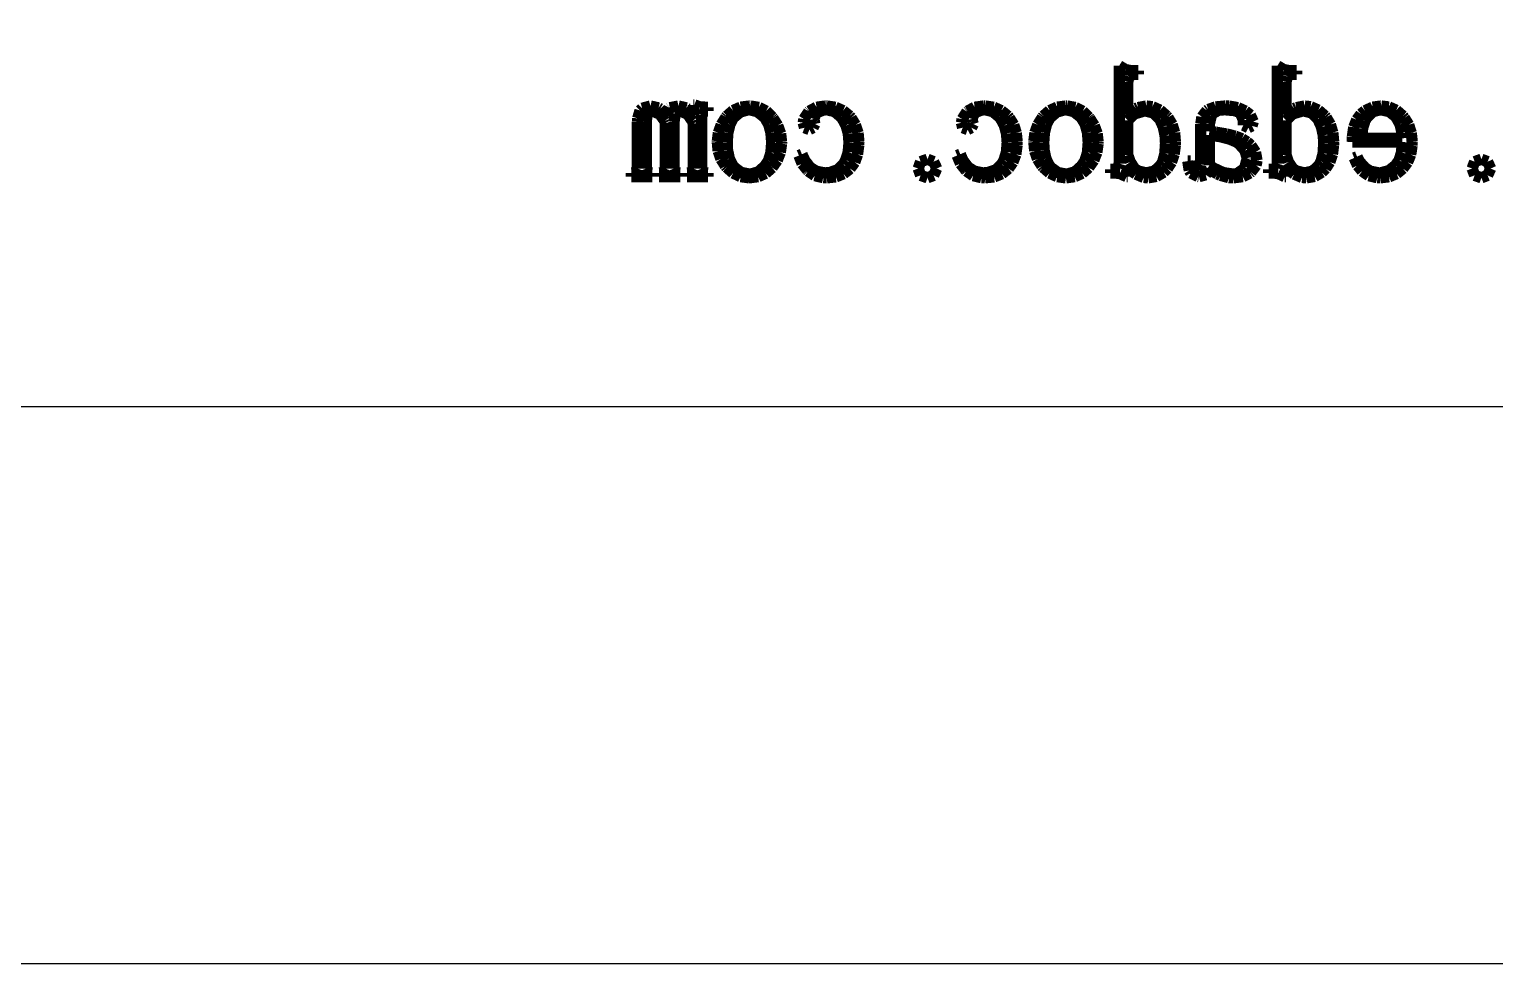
# Model space of a CAD drawing. Extents: x -169 to 241, y -96 to 191.
# Drawn here: x -155.48 to -142.32, y -95.5 to -87.12 of the extents above; entities that cross this region are included whole.
import ezdxf

# ---------------------------------------------------------------- set-up
doc = ezdxf.new("R2010")
doc.units = 0
doc.layers.add('BG_SILKSCREEN_BOTTOM', color=1, linetype='CONTINUOUS')

msp = doc.modelspace()

# ---------------------------------------------------------------- linework, layer by layer
at = {"layer": 'BG_SILKSCREEN_BOTTOM'}
msp.add_lwpolyline([(-168.783, -95.504), (-168.783, 191.495934), (241.216942, 191.495934), (241.216942, -95.504)], close=True, dxfattribs=at)
at = {"layer": 'BG_SILKSCREEN_BOTTOM', "const_width": 0.1016}
for points in [[(-145.63471, -87.475822), (-145.689828, -87.442548)], [(-145.689828, -87.442548), (-145.689828, -88.320118)], [(-145.579084, -87.487252), (-145.63471, -87.475822)], [(-145.612612, -87.587328), (-145.601182, -87.53729)], [(-145.601182, -87.53729), (-145.562828, -87.520526)], [(-145.518124, -87.487252), (-145.579084, -87.487252)], [(-145.562828, -87.520526), (-145.518124, -87.520526)], [(-145.518124, -87.520526), (-145.518124, -87.487252)], [(-144.21358, -87.475822), (-144.268698, -87.442548)], [(-144.268698, -87.442548), (-144.268698, -88.320118)], [(-144.157446, -87.487252), (-144.21358, -87.475822)], [(-144.19072, -87.587328), (-144.180306, -87.53729)], [(-144.180306, -87.53729), (-144.140682, -87.520526)], [(-144.095978, -87.487252), (-144.157446, -87.487252)], [(-144.140682, -87.520526), (-144.095978, -87.520526)], [(-144.095978, -87.520526), (-144.095978, -87.487252)], [(-145.612612, -87.881714), (-145.612612, -87.587328)], [(-144.19072, -87.881714), (-144.19072, -87.587328)], [(-149.9743, -87.82431), (-149.993096, -87.84336)], [(-149.899624, -87.803736), (-149.9743, -87.82431)], [(-149.826726, -87.8205), (-149.899624, -87.803736)], [(-149.81301, -87.828628), (-149.826726, -87.8205)], [(-149.759924, -87.887048), (-149.81301, -87.828628)], [(-149.726904, -87.8205), (-149.759924, -87.887048)], [(-149.72538, -87.81923), (-149.726904, -87.8205)], [(-149.648418, -87.803736), (-149.72538, -87.81923)], [(-149.57679, -87.8205), (-149.648418, -87.803736)], [(-149.568408, -87.826596), (-149.57679, -87.8205)], [(-149.515322, -87.887048), (-149.568408, -87.826596)], [(-149.515322, -87.793322), (-149.515322, -87.887048)], [(-149.504908, -87.793322), (-149.515322, -87.793322)], [(-149.460204, -87.810086), (-149.504908, -87.793322)], [(-149.398482, -87.814912), (-149.460204, -87.810086)], [(-149.382226, -87.814912), (-149.398482, -87.814912)], [(-149.382226, -87.84844), (-149.382226, -87.814912)], [(-149.089618, -87.81415), (-149.157182, -87.844122)], [(-149.010624, -87.803736), (-149.089618, -87.81415)], [(-149.001988, -87.803736), (-149.010624, -87.803736)], [(-148.926042, -87.816436), (-149.001988, -87.803736)], [(-148.86051, -87.84971), (-148.926042, -87.816436)], [(-148.408644, -87.814912), (-148.473414, -87.84971)], [(-148.327618, -87.803736), (-148.408644, -87.814912)], [(-148.317204, -87.803736), (-148.327618, -87.803736)], [(-148.23821, -87.814912), (-148.317204, -87.803736)], [(-148.16963, -87.845392), (-148.23821, -87.814912)], [(-146.988022, -87.814912), (-147.051522, -87.84971)], [(-146.905726, -87.803736), (-146.988022, -87.814912)], [(-146.895312, -87.803736), (-146.905726, -87.803736)], [(-146.816318, -87.814912), (-146.895312, -87.803736)], [(-146.7485, -87.845392), (-146.816318, -87.814912)], [(-146.246596, -87.81415), (-146.314414, -87.844122)], [(-146.167602, -87.803736), (-146.246596, -87.81415)], [(-146.15922, -87.803736), (-146.167602, -87.803736)], [(-146.083528, -87.816436), (-146.15922, -87.803736)], [(-146.017488, -87.84971), (-146.083528, -87.816436)], [(-145.539714, -87.826596), (-145.603214, -87.870538)], [(-145.521426, -87.818214), (-145.539714, -87.826596)], [(-145.445988, -87.803736), (-145.521426, -87.818214)], [(-145.391124, -87.810086), (-145.445988, -87.803736)], [(-145.323306, -87.840312), (-145.391124, -87.810086)], [(-144.889982, -87.834724), (-144.90192, -87.84336)], [(-144.823688, -87.812118), (-144.889982, -87.834724)], [(-144.735042, -87.803736), (-144.823688, -87.812118)], [(-144.702784, -87.804752), (-144.735042, -87.803736)], [(-144.62379, -87.818214), (-144.702784, -87.804752)], [(-144.556988, -87.84844), (-144.62379, -87.818214)], [(-144.118584, -87.826596), (-144.182084, -87.870538)], [(-144.099026, -87.818214), (-144.118584, -87.826596)], [(-144.024096, -87.803736), (-144.099026, -87.818214)], [(-143.969994, -87.810086), (-144.024096, -87.803736)], [(-143.901414, -87.840312), (-143.969994, -87.810086)], [(-143.413226, -87.81415), (-143.481806, -87.846408)], [(-143.33601, -87.803736), (-143.413226, -87.81415)], [(-143.268446, -87.812118), (-143.33601, -87.803736)], [(-143.200628, -87.841328), (-143.268446, -87.812118)], [(-150.013924, -87.914226), (-150.01621, -87.943436)], [(-150.01621, -87.943436), (-150.01621, -88.364822)], [(-149.993096, -87.84336), (-150.013924, -87.914226)], [(-149.937978, -87.948516), (-149.92858, -87.868252)], [(-149.937978, -88.364822), (-149.937978, -87.948516)], [(-149.92858, -87.868252), (-149.926548, -87.865204)], [(-149.926548, -87.865204), (-149.882606, -87.84844)], [(-149.882606, -87.84844), (-149.815042, -87.876634)], [(-149.815042, -87.876634), (-149.771608, -87.938102)], [(-149.771608, -87.938102), (-149.765004, -87.953596)], [(-149.765004, -87.953596), (-149.765004, -88.364822)], [(-149.688042, -87.948516), (-149.676612, -87.870538)], [(-149.688042, -88.364822), (-149.688042, -87.948516)], [(-149.676612, -87.870538), (-149.631908, -87.84844)], [(-149.631908, -87.84844), (-149.565614, -87.876634)], [(-149.565614, -87.876634), (-149.523704, -87.938102)], [(-149.523704, -87.938102), (-149.515322, -87.959946)], [(-149.515322, -87.959946), (-149.515322, -88.364822)], [(-149.438614, -87.881714), (-149.43201, -87.85352)], [(-149.438614, -88.364822), (-149.438614, -87.881714)], [(-149.43201, -87.85352), (-149.404578, -87.84844)], [(-149.404578, -87.84844), (-149.382226, -87.84844)], [(-149.221698, -87.903812), (-149.263608, -87.971122)], [(-149.213316, -87.893398), (-149.221698, -87.903812)], [(-149.157182, -87.844122), (-149.213316, -87.893398)], [(-149.18563, -87.968328), (-149.155404, -87.909908)], [(-149.155404, -87.909908), (-149.093682, -87.857838)], [(-149.093682, -87.857838), (-149.023578, -87.838026)], [(-149.023578, -87.838026), (-149.010624, -87.83701)], [(-149.010624, -87.83701), (-148.941028, -87.85352)], [(-148.941028, -87.85352), (-148.87829, -87.902796)], [(-148.87829, -87.902796), (-148.87194, -87.909908)], [(-148.87194, -87.909908), (-148.837904, -87.968328)], [(-148.805392, -87.903812), (-148.86051, -87.84971)], [(-148.799042, -87.91194), (-148.805392, -87.903812)], [(-148.756624, -87.978742), (-148.799042, -87.91194)], [(-148.522182, -87.921338), (-148.527516, -87.953596)], [(-148.527516, -87.953596), (-148.516086, -87.9983)], [(-148.477478, -87.85352), (-148.522182, -87.921338)], [(-148.473414, -87.84971), (-148.477478, -87.85352)], [(-148.439124, -87.9983), (-148.422614, -87.965026)], [(-148.433028, -87.920322), (-148.41093, -87.865204)], [(-148.42744, -87.943436), (-148.433028, -87.920322)], [(-148.422614, -87.965026), (-148.42744, -87.943436)], [(-148.41093, -87.865204), (-148.345144, -87.839296)], [(-148.345144, -87.839296), (-148.316188, -87.83701)], [(-148.316188, -87.83701), (-148.245322, -87.85352)], [(-148.245322, -87.85352), (-148.186902, -87.903812)], [(-148.186902, -87.903812), (-148.177504, -87.915242)], [(-148.177504, -87.915242), (-148.143214, -87.977726)], [(-148.11121, -87.893398), (-148.16963, -87.845392)], [(-148.097494, -87.908892), (-148.11121, -87.893398)], [(-148.058886, -87.972392), (-148.097494, -87.908892)], [(-147.10029, -87.921338), (-147.106386, -87.953596)], [(-147.106386, -87.953596), (-147.09521, -87.9983)], [(-147.056602, -87.85352), (-147.10029, -87.921338)], [(-147.051522, -87.84971), (-147.056602, -87.85352)], [(-147.016978, -87.9983), (-147.000214, -87.965026)], [(-147.011644, -87.920322), (-146.9898, -87.865204)], [(-147.006818, -87.943436), (-147.011644, -87.920322)], [(-147.000214, -87.965026), (-147.006818, -87.943436)], [(-146.9898, -87.865204), (-146.924522, -87.839296)], [(-146.924522, -87.839296), (-146.895312, -87.83701)], [(-146.895312, -87.83701), (-146.824446, -87.85352)], [(-146.824446, -87.85352), (-146.76501, -87.903812)], [(-146.76501, -87.903812), (-146.755612, -87.915242)], [(-146.755612, -87.915242), (-146.721322, -87.977726)], [(-146.689318, -87.893398), (-146.7485, -87.845392)], [(-146.676618, -87.908892), (-146.689318, -87.893398)], [(-146.636994, -87.972392), (-146.676618, -87.908892)], [(-146.37893, -87.903812), (-146.420586, -87.971122)], [(-146.370548, -87.893398), (-146.37893, -87.903812)], [(-146.314414, -87.844122), (-146.370548, -87.893398)], [(-146.342608, -87.968328), (-146.312128, -87.909908)], [(-146.312128, -87.909908), (-146.250914, -87.857838)], [(-146.250914, -87.857838), (-146.181318, -87.838026)], [(-146.181318, -87.838026), (-146.167602, -87.83701)], [(-146.167602, -87.83701), (-146.098006, -87.85352)], [(-146.098006, -87.85352), (-146.035522, -87.902796)], [(-146.035522, -87.902796), (-146.029426, -87.909908)], [(-146.029426, -87.909908), (-145.994628, -87.968328)], [(-145.962624, -87.903812), (-146.017488, -87.84971)], [(-145.956528, -87.91194), (-145.962624, -87.903812)], [(-145.913602, -87.978742), (-145.956528, -87.91194)], [(-145.603214, -87.870538), (-145.612612, -87.881714)], [(-145.612612, -87.931752), (-145.556478, -87.87765)], [(-145.612612, -88.243156), (-145.612612, -87.931752)], [(-145.556478, -87.87765), (-145.539714, -87.870538)], [(-145.539714, -87.870538), (-145.464784, -87.84844)], [(-145.464784, -87.84844), (-145.451322, -87.84844)], [(-145.451322, -87.84844), (-145.38071, -87.86622)], [(-145.38071, -87.86622), (-145.327624, -87.920322)], [(-145.327624, -87.920322), (-145.323306, -87.926418)], [(-145.263108, -87.893398), (-145.323306, -87.840312)], [(-145.323306, -87.926418), (-145.294096, -87.991188)], [(-145.251424, -87.905844), (-145.263108, -87.893398)], [(-145.214086, -87.969344), (-145.251424, -87.905844)], [(-144.946624, -87.901526), (-144.956784, -87.965026)], [(-144.956784, -87.965026), (-144.956784, -88.331548)], [(-144.90192, -87.84336), (-144.946624, -87.901526)], [(-144.879822, -87.965026), (-144.862042, -87.88781)], [(-144.879822, -88.031828), (-144.879822, -87.965026)], [(-144.862042, -87.88781), (-144.851628, -87.870538)], [(-144.851628, -87.870538), (-144.79651, -87.841328)], [(-144.79651, -87.841328), (-144.74063, -87.83701)], [(-144.74063, -87.83701), (-144.649698, -87.845392)], [(-144.649698, -87.845392), (-144.601946, -87.865204)], [(-144.601946, -87.865204), (-144.574006, -87.92972)], [(-144.574006, -87.92972), (-144.574006, -87.97671)], [(-144.512284, -87.884), (-144.556988, -87.84844)], [(-144.485614, -87.943436), (-144.512284, -87.884)], [(-144.49679, -87.98179), (-144.485614, -87.943436)], [(-144.182084, -87.870538), (-144.19072, -87.881714)], [(-144.19072, -87.931752), (-144.135602, -87.87765)], [(-144.19072, -88.243156), (-144.19072, -87.931752)], [(-144.135602, -87.87765), (-144.118584, -87.870538)], [(-144.118584, -87.870538), (-144.042892, -87.84844)], [(-144.042892, -87.84844), (-144.02943, -87.84844)], [(-144.02943, -87.84844), (-143.958818, -87.86622)], [(-143.958818, -87.86622), (-143.905478, -87.920322)], [(-143.905478, -87.920322), (-143.90243, -87.926418)], [(-143.90243, -87.926418), (-143.87322, -87.991188)], [(-143.841216, -87.893398), (-143.901414, -87.840312)], [(-143.830548, -87.905844), (-143.841216, -87.893398)], [(-143.79321, -87.969344), (-143.830548, -87.905844)], [(-143.556482, -87.926418), (-143.582898, -87.994236)], [(-143.519398, -87.876634), (-143.556482, -87.926418)], [(-143.481806, -87.846408), (-143.519398, -87.876634)], [(-143.503904, -88.005412), (-143.481806, -87.9348)], [(-143.481806, -87.9348), (-143.46301, -87.903812)], [(-143.46301, -87.903812), (-143.407892, -87.852758)], [(-143.407892, -87.852758), (-143.341344, -87.83701)], [(-143.341344, -87.83701), (-143.265398, -87.852758)], [(-143.265398, -87.852758), (-143.206978, -87.898224)], [(-143.206978, -87.898224), (-143.202914, -87.903812)], [(-143.202914, -87.903812), (-143.167608, -87.967312)], [(-143.141446, -87.893398), (-143.200628, -87.841328)], [(-143.129, -87.908892), (-143.141446, -87.893398)], [(-143.08963, -87.972392), (-143.129, -87.908892)], [(-149.289516, -88.043258), (-149.298914, -88.12022)], [(-149.263608, -87.971122), (-149.289516, -88.043258)], [(-149.210522, -88.13165), (-149.203918, -88.042242)], [(-149.203918, -88.042242), (-149.18563, -87.968328)], [(-148.837904, -87.968328), (-148.817584, -88.042242)], [(-148.817584, -88.042242), (-148.810726, -88.130634)], [(-148.730716, -88.050624), (-148.756624, -87.978742)], [(-148.72208, -88.126316), (-148.730716, -88.050624)], [(-148.516086, -87.9983), (-148.472144, -88.01481)], [(-148.472144, -88.01481), (-148.439124, -87.9983)], [(-148.143214, -87.977726), (-148.122386, -88.05164)], [(-148.122386, -88.05164), (-148.11629, -88.13165)], [(-148.03501, -88.04529), (-148.058886, -87.972392)], [(-148.027644, -88.126316), (-148.03501, -88.04529)], [(-147.09521, -87.9983), (-147.050506, -88.01481)], [(-147.050506, -88.01481), (-147.016978, -87.9983)], [(-146.721322, -87.977726), (-146.70151, -88.05164)], [(-146.70151, -88.05164), (-146.695414, -88.13165)], [(-146.61388, -88.04529), (-146.636994, -87.972392)], [(-146.606006, -88.126316), (-146.61388, -88.04529)], [(-146.446494, -88.043258), (-146.455892, -88.12022)], [(-146.420586, -87.971122), (-146.446494, -88.043258)], [(-146.3675, -88.13165), (-146.361404, -88.042242)], [(-146.361404, -88.042242), (-146.342608, -87.968328)], [(-145.994628, -87.968328), (-145.974816, -88.042242)], [(-145.974816, -88.042242), (-145.967704, -88.130634)], [(-145.88744, -88.050624), (-145.913602, -87.978742)], [(-145.879312, -88.126316), (-145.88744, -88.050624)], [(-145.294096, -87.991188), (-145.277586, -88.06815)], [(-145.277586, -88.06815), (-145.273522, -88.13673)], [(-145.191988, -88.042242), (-145.214086, -87.969344)], [(-145.18513, -88.126316), (-145.191988, -88.042242)], [(-144.821402, -88.03894), (-144.879822, -88.031828)], [(-144.879822, -88.065102), (-144.78, -88.079326)], [(-144.879822, -88.336628), (-144.879822, -88.065102)], [(-144.725898, -88.054688), (-144.821402, -88.03894)], [(-144.78, -88.079326), (-144.699482, -88.100408)], [(-144.64792, -88.0745), (-144.725898, -88.054688)], [(-144.586198, -88.098122), (-144.64792, -88.0745)], [(-144.540478, -88.126316), (-144.586198, -88.098122)], [(-144.574006, -87.97671), (-144.530318, -87.9983)], [(-144.530318, -87.9983), (-144.49679, -87.98179)], [(-143.87322, -87.991188), (-143.85671, -88.06815)], [(-143.85671, -88.06815), (-143.852392, -88.13673)], [(-143.771112, -88.042242), (-143.79321, -87.969344)], [(-143.762984, -88.126316), (-143.771112, -88.042242)], [(-143.595344, -88.07831), (-143.596614, -88.126316)], [(-143.582898, -87.994236), (-143.595344, -88.07831)], [(-143.507714, -88.093296), (-143.503904, -88.005412)], [(-143.146526, -88.093296), (-143.507714, -88.093296)], [(-143.167608, -87.967312), (-143.149828, -88.043258)], [(-143.149828, -88.043258), (-143.146526, -88.093296)], [(-143.066516, -88.04529), (-143.08963, -87.972392)], [(-143.05788, -88.126316), (-143.066516, -88.04529)], [(-149.298914, -88.12022), (-149.298914, -88.126316)], [(-149.298914, -88.126316), (-149.291548, -88.207596)], [(-149.291548, -88.207596), (-149.266402, -88.279224)], [(-149.20722, -88.199214), (-149.210522, -88.13165)], [(-149.19071, -88.27643), (-149.20722, -88.199214)], [(-148.817584, -88.222328), (-148.839682, -88.29421)], [(-148.810726, -88.13165), (-148.817584, -88.222328)], [(-148.810726, -88.130634), (-148.810726, -88.13165)], [(-148.760688, -88.290908), (-148.73351, -88.220296)], [(-148.73351, -88.220296), (-148.72208, -88.14181)], [(-148.72208, -88.14181), (-148.72208, -88.126316)], [(-148.123402, -88.21801), (-148.146516, -88.289892)], [(-148.11629, -88.13165), (-148.123402, -88.21801)], [(-148.04009, -88.238838), (-148.028914, -88.155526)], [(-148.028914, -88.155526), (-148.027644, -88.126316)], [(-146.702526, -88.21801), (-146.724624, -88.289892)], [(-146.695414, -88.13165), (-146.702526, -88.21801)], [(-146.618198, -88.238838), (-146.607022, -88.155526)], [(-146.607022, -88.155526), (-146.606006, -88.126316)], [(-146.455892, -88.12022), (-146.455892, -88.126316)], [(-146.455892, -88.126316), (-146.448526, -88.207596)], [(-146.448526, -88.207596), (-146.42338, -88.279224)], [(-146.364198, -88.199214), (-146.3675, -88.13165)], [(-146.347688, -88.27643), (-146.364198, -88.199214)], [(-145.974816, -88.222328), (-145.996914, -88.29421)], [(-145.967704, -88.13165), (-145.974816, -88.222328)], [(-145.967704, -88.130634), (-145.967704, -88.13165)], [(-145.91792, -88.290908), (-145.890488, -88.220296)], [(-145.890488, -88.220296), (-145.879312, -88.14181)], [(-145.879312, -88.14181), (-145.879312, -88.126316)], [(-145.273522, -88.13673), (-145.279618, -88.23071)], [(-145.196306, -88.236806), (-145.18513, -88.152224)], [(-145.18513, -88.152224), (-145.18513, -88.126316)], [(-144.699482, -88.100408), (-144.639284, -88.1253)], [(-144.639284, -88.1253), (-144.61363, -88.142826)], [(-144.61363, -88.142826), (-144.56029, -88.202516)], [(-144.56029, -88.202516), (-144.540478, -88.272112)], [(-144.505426, -88.156796), (-144.540478, -88.126316)], [(-144.465548, -88.21801), (-144.505426, -88.156796)], [(-144.452086, -88.29294), (-144.465548, -88.21801)], [(-143.852392, -88.13673), (-143.858488, -88.23071)], [(-143.774414, -88.236806), (-143.764, -88.152224)], [(-143.764, -88.152224), (-143.762984, -88.126316)], [(-143.596614, -88.126316), (-143.146526, -88.126316)], [(-143.153892, -88.219026), (-143.175482, -88.289892)], [(-143.146526, -88.126316), (-143.153892, -88.219026)], [(-143.071596, -88.239854), (-143.059404, -88.158828)], [(-143.059404, -88.158828), (-143.05788, -88.126316)], [(-149.266402, -88.279224), (-149.226778, -88.341962)], [(-149.226778, -88.341962), (-149.215602, -88.354408)], [(-149.215602, -88.354408), (-149.157182, -88.405462)], [(-149.16023, -88.336628), (-149.19071, -88.27643)], [(-149.144482, -88.35644), (-149.16023, -88.336628)], [(-149.0853, -88.400128), (-149.144482, -88.35644)], [(-148.87194, -88.342724), (-148.930614, -88.395048)], [(-148.839682, -88.29421), (-148.87194, -88.342724)], [(-148.864828, -88.407494), (-148.807424, -88.35771)], [(-148.807424, -88.35771), (-148.805392, -88.354408)], [(-148.805392, -88.354408), (-148.760688, -88.290908)], [(-148.538946, -88.236806), (-148.566124, -88.248236)], [(-148.566124, -88.248236), (-148.536914, -88.321134)], [(-148.5138, -88.291924), (-148.538946, -88.236806)], [(-148.536914, -88.321134), (-148.488908, -88.381586)], [(-148.466048, -88.354408), (-148.5138, -88.291924)], [(-148.409914, -88.389714), (-148.466048, -88.354408)], [(-148.166328, -88.326214), (-148.216112, -88.375236)], [(-148.146516, -88.289892), (-148.166328, -88.326214)], [(-148.10613, -88.364822), (-148.064982, -88.308688)], [(-148.064982, -88.308688), (-148.04009, -88.238838)], [(-147.495006, -88.364822), (-147.472908, -88.303354)], [(-147.472908, -88.303354), (-147.41144, -88.28151)], [(-147.41144, -88.28151), (-147.356322, -88.303354)], [(-147.356322, -88.303354), (-147.328128, -88.364822)], [(-147.1168, -88.236806), (-147.144994, -88.248236)], [(-147.144994, -88.248236), (-147.115022, -88.321134)], [(-147.092924, -88.291924), (-147.1168, -88.236806)], [(-147.115022, -88.321134), (-147.067016, -88.381586)], [(-147.045426, -88.354408), (-147.092924, -88.291924)], [(-146.988022, -88.389714), (-147.045426, -88.354408)], [(-146.745198, -88.326214), (-146.794982, -88.375236)], [(-146.724624, -88.289892), (-146.745198, -88.326214)], [(-146.68373, -88.364822), (-146.644614, -88.308688)], [(-146.644614, -88.308688), (-146.618198, -88.238838)], [(-146.42338, -88.279224), (-146.38401, -88.341962)], [(-146.38401, -88.341962), (-146.37258, -88.354408)], [(-146.37258, -88.354408), (-146.314414, -88.405462)], [(-146.317716, -88.336628), (-146.347688, -88.27643)], [(-146.301714, -88.35644), (-146.317716, -88.336628)], [(-146.242278, -88.400128), (-146.301714, -88.35644)], [(-146.029426, -88.342724), (-146.087084, -88.395048)], [(-145.996914, -88.29421), (-146.029426, -88.342724)], [(-146.021806, -88.407494), (-145.964402, -88.35771)], [(-145.964402, -88.35771), (-145.962624, -88.354408)], [(-145.962624, -88.354408), (-145.91792, -88.290908)], [(-145.701512, -88.359742), (-145.729198, -88.370918)], [(-145.689828, -88.320118), (-145.701512, -88.359742)], [(-145.590006, -88.306656), (-145.612612, -88.243156)], [(-145.612612, -88.336628), (-145.562828, -88.398096)], [(-145.612612, -88.43772), (-145.612612, -88.336628)], [(-145.551398, -88.364822), (-145.590006, -88.306656)], [(-145.318226, -88.336628), (-145.373344, -88.387936)], [(-145.298414, -88.302338), (-145.318226, -88.336628)], [(-145.279618, -88.23071), (-145.298414, -88.302338)], [(-145.257012, -88.364822), (-145.21942, -88.307418)], [(-145.21942, -88.307418), (-145.196306, -88.236806)], [(-145.073624, -88.29802), (-145.059908, -88.382602)], [(-145.046446, -88.29802), (-145.073624, -88.29802)], [(-145.035016, -88.364822), (-145.046446, -88.29802)], [(-144.956784, -88.331548), (-144.968214, -88.381586)], [(-144.842484, -88.360758), (-144.879822, -88.336628)], [(-144.773904, -88.393016), (-144.842484, -88.360758)], [(-144.56029, -88.35136), (-144.574006, -88.370918)], [(-144.540478, -88.27643), (-144.56029, -88.35136)], [(-144.540478, -88.272112), (-144.540478, -88.27643)], [(-144.507204, -88.398096), (-144.460214, -88.336628)], [(-144.460214, -88.336628), (-144.452086, -88.29294)], [(-144.280128, -88.359742), (-144.307306, -88.370918)], [(-144.268698, -88.320118), (-144.280128, -88.359742)], [(-144.16913, -88.306656), (-144.19072, -88.243156)], [(-144.19072, -88.336628), (-144.141698, -88.398096)], [(-144.19072, -88.43772), (-144.19072, -88.336628)], [(-144.130522, -88.364822), (-144.16913, -88.306656)], [(-143.89608, -88.336628), (-143.951198, -88.387936)], [(-143.877284, -88.302338), (-143.89608, -88.336628)], [(-143.858488, -88.23071), (-143.877284, -88.302338)], [(-143.835628, -88.364822), (-143.79829, -88.307418)], [(-143.79829, -88.307418), (-143.774414, -88.236806)], [(-143.552926, -88.259412), (-143.579596, -88.269826)], [(-143.579596, -88.269826), (-143.548608, -88.337898)], [(-143.531844, -88.302338), (-143.552926, -88.259412)], [(-143.548608, -88.337898), (-143.507714, -88.387936)], [(-143.480028, -88.359742), (-143.531844, -88.302338)], [(-143.435324, -88.388698), (-143.480028, -88.359742)], [(-143.207994, -88.336628), (-143.266414, -88.383618)], [(-143.175482, -88.289892), (-143.207994, -88.336628)], [(-143.141446, -88.364822), (-143.09979, -88.308688)], [(-143.09979, -88.308688), (-143.071596, -88.239854)], [(-142.519908, -88.364822), (-142.497048, -88.303354)], [(-142.497048, -88.303354), (-142.436596, -88.28151)], [(-142.436596, -88.28151), (-142.380716, -88.303354)], [(-142.380716, -88.303354), (-142.353284, -88.364822)], [(-150.071328, -88.404446), (-150.071328, -88.43772)], [(-150.059644, -88.404446), (-150.071328, -88.404446)], [(-150.071328, -88.43772), (-149.882606, -88.43772)], [(-150.026624, -88.393016), (-150.059644, -88.404446)], [(-150.01621, -88.364822), (-150.026624, -88.393016)], [(-149.926548, -88.393016), (-149.937978, -88.364822)], [(-149.893528, -88.404446), (-149.926548, -88.393016)], [(-149.882606, -88.404446), (-149.893528, -88.404446)], [(-149.882606, -88.43772), (-149.882606, -88.404446)], [(-149.821392, -88.404446), (-149.821392, -88.43772)], [(-149.810216, -88.404446), (-149.821392, -88.404446)], [(-149.821392, -88.43772), (-149.631908, -88.43772)], [(-149.776688, -88.393016), (-149.810216, -88.404446)], [(-149.765004, -88.364822), (-149.776688, -88.393016)], [(-149.676612, -88.393016), (-149.688042, -88.364822)], [(-149.643084, -88.404446), (-149.676612, -88.393016)], [(-149.631908, -88.404446), (-149.643084, -88.404446)], [(-149.631908, -88.43772), (-149.631908, -88.404446)], [(-149.57171, -88.404446), (-149.57171, -88.43772)], [(-149.560026, -88.404446), (-149.57171, -88.404446)], [(-149.57171, -88.43772), (-149.382226, -88.43772)], [(-149.527006, -88.393016), (-149.560026, -88.404446)], [(-149.515322, -88.364822), (-149.527006, -88.393016)], [(-149.42693, -88.393016), (-149.438614, -88.364822)], [(-149.393402, -88.404446), (-149.42693, -88.393016)], [(-149.382226, -88.404446), (-149.393402, -88.404446)], [(-149.382226, -88.43772), (-149.382226, -88.404446)], [(-149.157182, -88.405462), (-149.089618, -88.43772)], [(-149.089618, -88.43772), (-149.013418, -88.448134)], [(-149.010624, -88.41486), (-149.0853, -88.400128)], [(-149.004782, -88.447118), (-149.019006, -88.447118)], [(-149.013418, -88.448134), (-149.010624, -88.448134)], [(-149.001226, -88.41486), (-149.010624, -88.41486)], [(-149.010624, -88.448134), (-148.932392, -88.43772)], [(-148.930614, -88.395048), (-149.001226, -88.41486)], [(-148.932392, -88.43772), (-148.864828, -88.407494)], [(-148.488908, -88.381586), (-148.482812, -88.387936)], [(-148.482812, -88.387936), (-148.42363, -88.428322)], [(-148.42363, -88.428322), (-148.34743, -88.447118)], [(-148.332698, -88.404446), (-148.409914, -88.389714)], [(-148.34743, -88.447118), (-148.316188, -88.448134)], [(-148.286978, -88.400128), (-148.332698, -88.404446)], [(-148.316188, -88.448134), (-148.234908, -88.439752)], [(-148.216112, -88.375236), (-148.286978, -88.400128)], [(-148.234908, -88.439752), (-148.165312, -88.411812)], [(-148.165312, -88.411812), (-148.106892, -88.366854)], [(-148.106892, -88.366854), (-148.10613, -88.364822)], [(-147.472908, -88.42629), (-147.495006, -88.364822)], [(-147.41144, -88.448134), (-147.472908, -88.42629)], [(-147.356322, -88.42629), (-147.41144, -88.448134)], [(-147.328128, -88.364822), (-147.356322, -88.42629)], [(-147.067016, -88.381586), (-147.061682, -88.387936)], [(-147.061682, -88.387936), (-147.00123, -88.428322)], [(-147.00123, -88.428322), (-146.9263, -88.447118)], [(-146.911822, -88.404446), (-146.988022, -88.389714)], [(-146.9263, -88.447118), (-146.895312, -88.448134)], [(-146.866102, -88.400128), (-146.911822, -88.404446)], [(-146.895312, -88.448134), (-146.813016, -88.439752)], [(-146.794982, -88.375236), (-146.866102, -88.400128)], [(-146.813016, -88.439752), (-146.74342, -88.411812)], [(-146.74342, -88.411812), (-146.686016, -88.366854)], [(-146.686016, -88.366854), (-146.68373, -88.364822)], [(-146.314414, -88.405462), (-146.246596, -88.43772)], [(-146.246596, -88.43772), (-146.170904, -88.448134)], [(-146.167602, -88.41486), (-146.242278, -88.400128)], [(-146.170904, -88.448134), (-146.167602, -88.448134)], [(-146.158204, -88.41486), (-146.167602, -88.41486)], [(-146.167602, -88.448134), (-146.089624, -88.43772)], [(-146.087084, -88.395048), (-146.158204, -88.41486)], [(-146.089624, -88.43772), (-146.021806, -88.407494)], [(-145.767806, -88.370918), (-145.767806, -88.404446)], [(-145.729198, -88.370918), (-145.767806, -88.370918)], [(-145.767806, -88.404446), (-145.734278, -88.404446)], [(-145.734278, -88.404446), (-145.684494, -88.409526)], [(-145.684494, -88.409526), (-145.623026, -88.43772)], [(-145.623026, -88.43772), (-145.612612, -88.43772)], [(-145.562828, -88.398096), (-145.539714, -88.41486)], [(-145.521426, -88.386412), (-145.551398, -88.364822)], [(-145.539714, -88.41486), (-145.469102, -88.445086)], [(-145.445988, -88.404446), (-145.521426, -88.386412)], [(-145.469102, -88.445086), (-145.429478, -88.448134)], [(-145.373344, -88.387936), (-145.445988, -88.404446)], [(-145.429478, -88.448134), (-145.355818, -88.435688)], [(-145.355818, -88.435688), (-145.289778, -88.398096)], [(-145.289778, -88.398096), (-145.257012, -88.364822)], [(-145.059908, -88.382602), (-145.046446, -88.404446)], [(-145.046446, -88.404446), (-144.979898, -88.436704)], [(-144.996408, -88.393016), (-145.035016, -88.364822)], [(-144.968214, -88.381586), (-144.996408, -88.393016)], [(-144.979898, -88.436704), (-144.973548, -88.43772)], [(-144.973548, -88.43772), (-144.913096, -88.42121)], [(-144.913096, -88.42121), (-144.879822, -88.370918)], [(-144.879822, -88.370918), (-144.80794, -88.413844)], [(-144.80794, -88.413844), (-144.78, -88.42629)], [(-144.78, -88.42629), (-144.706086, -88.446102)], [(-144.74571, -88.40343), (-144.773904, -88.393016)], [(-144.668494, -88.41486), (-144.74571, -88.40343)], [(-144.706086, -88.446102), (-144.663414, -88.448134)], [(-144.630902, -88.410796), (-144.668494, -88.41486)], [(-144.663414, -88.448134), (-144.580102, -88.43772)], [(-144.574006, -88.370918), (-144.630902, -88.410796)], [(-144.580102, -88.43772), (-144.515586, -88.405462)], [(-144.515586, -88.405462), (-144.507204, -88.398096)], [(-144.34693, -88.370918), (-144.34693, -88.404446)], [(-144.307306, -88.370918), (-144.34693, -88.370918)], [(-144.34693, -88.404446), (-144.313402, -88.404446)], [(-144.313402, -88.404446), (-144.263618, -88.409526)], [(-144.263618, -88.409526), (-144.202404, -88.43772)], [(-144.202404, -88.43772), (-144.19072, -88.43772)], [(-144.141698, -88.398096), (-144.118584, -88.41486)], [(-144.099026, -88.386412), (-144.130522, -88.364822)], [(-144.118584, -88.41486), (-144.04721, -88.445086)], [(-144.024096, -88.404446), (-144.099026, -88.386412)], [(-144.04721, -88.445086), (-144.007586, -88.448134)], [(-143.951198, -88.387936), (-144.024096, -88.404446)], [(-144.007586, -88.448134), (-143.933926, -88.435688)], [(-143.933926, -88.435688), (-143.86941, -88.398096)], [(-143.86941, -88.398096), (-143.835628, -88.364822)], [(-143.507714, -88.387936), (-143.447516, -88.429338)], [(-143.447516, -88.429338), (-143.371824, -88.447118)], [(-143.358108, -88.404446), (-143.435324, -88.388698)], [(-143.371824, -88.447118), (-143.346424, -88.448134)], [(-143.340328, -88.40343), (-143.358108, -88.404446)], [(-143.346424, -88.448134), (-143.266414, -88.438736)], [(-143.266414, -88.383618), (-143.340328, -88.40343)], [(-143.266414, -88.438736), (-143.19758, -88.410796)], [(-143.19758, -88.410796), (-143.141446, -88.364822)], [(-142.497048, -88.42629), (-142.519908, -88.364822)], [(-142.436596, -88.448134), (-142.497048, -88.42629)], [(-142.380716, -88.42629), (-142.436596, -88.448134)], [(-142.353284, -88.364822), (-142.380716, -88.42629)]]:
    msp.add_lwpolyline(points, dxfattribs=at)
at = {"layer": 'BG_SILKSCREEN_BOTTOM'}
msp.add_lwpolyline([(236.216952, -90.503756), (-163.78301, -90.503756)], dxfattribs=at)

doc.saveas('drawing.dxf')
